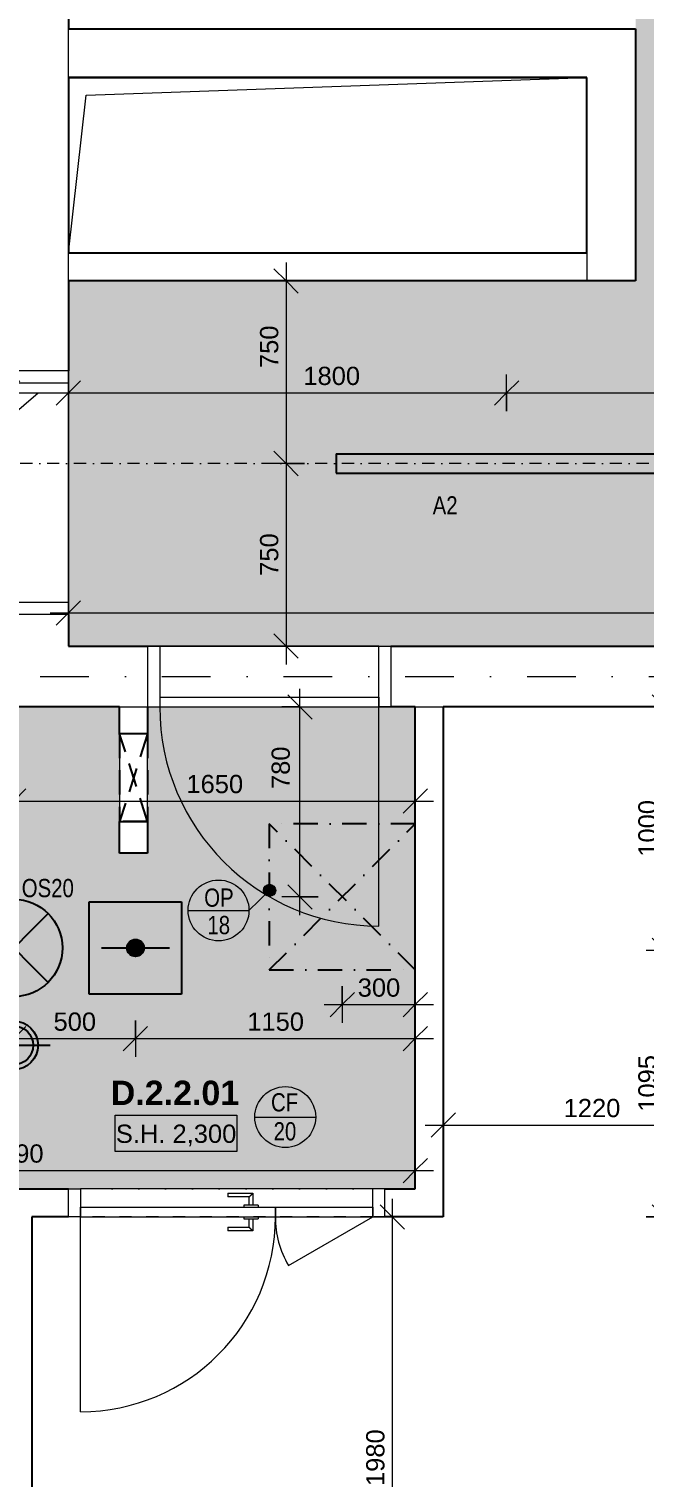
# Model space of a CAD drawing. Header units: millimetres. Extents: x -7570 to 42709, y -1655 to 71550.
# Drawn here: x 3986 to 6513, y 60742 to 66690 of the extents above; entities that cross this region are included whole.
import ezdxf

# ---------------------------------------------------------------- set-up
doc = ezdxf.new("R2010")
doc.units = ezdxf.units.MM
for name, pattern in [('ABMV_DashDot_2_2mm-S0_6mm', [110, 50, -30, 0, -30]), ('HA_Dash_3mm-S1mm', [150, 100, -50]), ('HA_DashDot_10mm-S3mm', [500, 200, -150, 0, -150]), ('HA_DashDot_2_2mm-S0_6mm', [110, 50, -30, 0, -30]), ('HA_DashDot_4mm-S1mm', [200, 100, -50, 0, -50])]:
    doc.linetypes.add(name, pattern=pattern)
for name, color, linetype, lineweight in [('A-____-____-DIMS', 9, 'Continuous', 5), ('A-____-____-DIMS-50', 9, 'Continuous', 5), ('A-AREA-____-IDEN', 9, 'Continuous', 9), ('A-CLNG-____-IDEN', 9, 'Continuous', 9), ('A-CLNG-____-PATT', 9, 'Continuous', 9), ('A-DETL-____-OTLN', 9, 'Continuous', 25), ('A-DETL-____-THIN', 9, 'Continuous', 9), ('A-DETL-GENF-OTLN', 9, 'Continuous', 9), ('A-DOOR-____-MCUT', 9, 'HA_DashDot_2_2mm-S0_6mm', 9), ('A-DOOR-____-OTLN', 9, 'Continuous', 9), ('A-DOOR-FRAM-OTLN', 9, 'Continuous', 9), ('A-FLOR-____-OTLN', 9, 'Continuous', 9), ('A-FLOR-____-OVHD', 9, 'HA_DashDot_4mm-S1mm', 25), ('A-GENM-____-IDEN', 9, 'Continuous', 9), ('A-GENM-____-MCUT', 9, 'HA_Dash_3mm-S1mm', 25), ('A-GENM-____-OTLN', 9, 'Continuous', 9), ('A-WALL-____-MCUT', 9, 'Continuous', 9), ('E-LITE-EQPM-IDEN', 9, 'Continuous', 9), ('E-LITE-EQPM-OTLN', 9, 'Continuous', 9), ('G-____-____-DIMS', 9, 'Continuous', 5), ('I-WALL-____-MCUT', 9, 'Continuous', 25), ('I-WALL-____-OTLN', 9, 'Continuous', 9), ('M-HVAC-CDFF-OTLN', 9, 'Continuous', 9), ('S-GRID-____-OTLN', 9, 'Continuous', 5)]:
    doc.layers.add(name, color=color, linetype=linetype, lineweight=lineweight)
doc.styles.add('Arial_1', font='arial.ttf', dxfattribs={"height": 75})
doc.styles.add('Arial_2', font='arial.ttf', dxfattribs={"width": 0.8, "height": 75})
doc.styles.add('Arial_B', font='arialbd.ttf', dxfattribs={"height": 100})
doc.dimstyles.new('Inner_Dimensions', dxfattribs={"dimscale": 304.8, "dimtxt": 76.519455, "dimasz": 0.328084, "dimexe": 0.246063, "dimexo": 0.0625, "dimgap": 0.032808, "dimtad": 1, "dimdec": 0, "dimzin": 0, "dimdsep": 46, "dimtxsty": 'Arial_1', "dimblk1": 'OBLIQUE', "dimblk2": 'OBLIQUE', "dimsah": 1, "dimcen": 0.09, "dimdle": 0.246063, "dimazin": 0, "dimtfac": 1, "dimtdec": 4, "dimtix": 1, "dimtmove": 2, "dimatfit": 3, "dimfxl": 0.246063, "dimfxlon": 1, "dimtvp": 1, "dimtolj": 1, "dimtzin": 0, "dimlwd": 9, "dimlwe": 9, "dimarcsym": 2})
doc.dimstyles.new('Inner_Dimensions_1', dxfattribs={"dimscale": 304.8, "dimtxt": 76.519455, "dimasz": 0.328084, "dimexe": 0.246063, "dimexo": 0.0625, "dimgap": 0.032808, "dimtad": 1, "dimdec": 0, "dimzin": 0, "dimdsep": 46, "dimtxsty": 'Arial_1', "dimblk1": 'OBLIQUE', "dimblk2": 'OBLIQUE', "dimsah": 1, "dimcen": 0.09, "dimdle": 0.246063, "dimazin": 0, "dimtfac": 1, "dimtdec": 4, "dimtix": 1, "dimtmove": 0, "dimatfit": 3, "dimfxl": 0.246063, "dimfxlon": 1, "dimtvp": 1, "dimtolj": 1, "dimtzin": 0, "dimlwd": 9, "dimlwe": 9, "dimarcsym": 2})
doc.dimstyles.new('Inner_Dimensions_2', dxfattribs={"dimscale": 304.8, "dimtxt": 76.519455, "dimasz": 0.328084, "dimexe": 0.246063, "dimexo": 0.0625, "dimgap": 0.032808, "dimtad": 1, "dimdec": 0, "dimzin": 0, "dimdsep": 46, "dimtxsty": 'Arial_1', "dimblk1": 'OBLIQUE', "dimblk2": 'OBLIQUE', "dimsah": 1, "dimcen": 0.09, "dimdle": 0.246063, "dimazin": 0, "dimtfac": 1, "dimtdec": 4, "dimtix": 1, "dimtmove": 1, "dimatfit": 3, "dimfxl": 0.246063, "dimfxlon": 1, "dimtvp": 1, "dimtolj": 1, "dimtzin": 0, "dimlwd": 9, "dimlwe": 9, "dimarcsym": 2})

# ---------------------------------------------------------------- blocks, each defined once
blk = doc.blocks.new('HA_DR_Single_Swing_Solid - In_BJ_900x2100_Vstup-2000314-DPS_D - 2NP')
at = {"layer": 'A-DOOR-____-MCUT'}
for p, q in [((-450, 125), (450, 125)), ((-450, -125), (450, -125))]:
    blk.add_line(p, q, dxfattribs=at)
at = {"layer": 'A-DOOR-____-OTLN'}
for p, q in [((-500, 125), (500, 125)), ((-450, -85), (-450, -125)), ((-450, -85), (450, -85)), ((450, -85), (450, -125)), ((-500, -125), (500, -125)), ((-450, -125), (450, -125))]:
    blk.add_line(p, q, dxfattribs=at)
at = {"layer": 'A-DOOR-____-OTLN', "lineweight": 5}
blk.add_line((450, -1025), (450, -125), dxfattribs=at)
blk.add_arc((450, -125), 900, 180, 270, dxfattribs=at)
at = {"layer": 'A-DOOR-FRAM-OTLN'}
for p, q in [((-450, 125), (-500, 125)), ((-500, 125), (-500, -125)), ((450, 125), (-450, 125)), ((-450, 125), (-450, -125)), ((450, -125), (450, 125)), ((450, 125), (500, 125)), ((500, 125), (500, -125)), ((-500, -125), (-450, -125)), ((500, -125), (450, -125))]:
    blk.add_line(p, q, dxfattribs=at)
blk = doc.blocks.new('HA_DR_Double_Swing_Solid - In_BJ_1200x2100_800-1652965-DPS_D - 2NP')
at = {"layer": 'A-DOOR-____-MCUT'}
for p, q in [((-600, 57.5), (600, 57.5)), ((-600, -57.5), (600, -57.5))]:
    blk.add_line(p, q, dxfattribs=at)
at = {"layer": 'A-DOOR-____-OTLN', "lineweight": 5}
for p, q in [((600, 857.5), (600, 57.5)), ((-253.6, 257.5), (-600, 57.5))]:
    blk.add_line(p, q, dxfattribs=at)
at = {"layer": 'A-DOOR-____-OTLN'}
for p, q in [((-70, 65.5), (-130, 65.5)), ((-130, 57.5), (-130, 65.5)), ((-107.5, 65.5), (-107.5, 115)), ((-107.5, 115), (-5, 115)), ((-92.5, 100), (-92.5, 65.5)), ((-5, 100), (-92.5, 100)), ((-70, 57.5), (-70, 65.5)), ((-5, 100), (-5, 115)), ((-200, 57.5), (-600, 57.5)), ((-600, 17.5), (-600, 57.5)), ((-200, 17.5), (-600, 17.5)), ((-200, 17.5), (-200, 57.5)), ((600, 57.5), (-200, 57.5)), ((-200, 57.5), (-200, 17.5)), ((600, 17.5), (-200, 17.5)), ((-130, 9.5), (-130, 17.5)), ((-130, 9.5), (-70, 9.5)), ((-107.5, -40), (-107.5, 9.5)), ((-92.5, 9.5), (-92.5, -25)), ((-70, 9.5), (-70, 17.5)), ((600, 57.5), (600, 17.5)), ((-5, -40), (-107.5, -40)), ((-92.5, -25), (-5, -25)), ((-5, -40), (-5, -25))]:
    blk.add_line(p, q, dxfattribs=at)
at = {"layer": 'A-DOOR-____-OTLN', "lineweight": 5}
for centre, radius, start, end in [((600, 57.5), 800, 90, 180), ((-600, 57.5), 400, 360, 30)]:
    blk.add_arc(centre, radius, start, end, dxfattribs=at)
at = {"layer": 'A-DOOR-____-OTLN'}
for points in [[(-107.5, 115), (-107.5, 115), (-107.4, 114.9), (-106.9, 114.4), (-106.5, 114), (-106.1, 113.6), (-105.6, 113.1), (-105.2, 112.7), (-104.6, 112.1), (-103.9, 111.4), (-103.3, 110.8), (-102.9, 110.4), (-102.4, 109.9), (-101.9, 109.4), (-101.5, 109), (-101, 108.5), (-100.5, 108), (-100, 107.5), (-99.5, 107), (-99, 106.5), (-98.5, 106), (-98.1, 105.6), (-97.6, 105.1), (-97.1, 104.6), (-96.7, 104.2), (-96.2, 103.7), (-95.8, 103.3), (-95.3, 102.8), (-94.8, 102.3), (-94.4, 101.9), (-93.9, 101.4), (-93.5, 101), (-93.1, 100.6), (-92.6, 100.1), (-92.5, 100), (-92.5, 100)], [(-92.5, -25), (-92.5, -25), (-92.6, -25.1), (-93.1, -25.6), (-93.5, -26), (-93.9, -26.4), (-94.4, -26.9), (-94.8, -27.3), (-95.4, -27.9), (-96.1, -28.6), (-96.7, -29.2), (-97.1, -29.6), (-97.6, -30.1), (-98.1, -30.6), (-98.5, -31), (-99, -31.5), (-99.5, -32), (-100, -32.5), (-100.5, -33), (-101, -33.5), (-101.5, -34), (-101.9, -34.4), (-102.4, -34.9), (-102.9, -35.4), (-103.3, -35.8), (-103.8, -36.3), (-104.2, -36.7), (-104.7, -37.2), (-105.2, -37.7), (-105.6, -38.1), (-106.1, -38.6), (-106.5, -39), (-106.9, -39.4), (-107.4, -39.9), (-107.5, -40), (-107.5, -40)]]:
    blk.add_open_spline(points, degree=3, knots=[0, 0, 0, 0, 0.083333, 0.125, 0.166667, 0.208333, 0.229167, 0.25, 0.291667, 0.333333, 0.354167, 0.375, 0.395833, 0.416667, 0.4375, 0.458333, 0.479167, 0.5, 0.520833, 0.541667, 0.5625, 0.583333, 0.604167, 0.625, 0.645833, 0.666667, 0.6875, 0.708333, 0.75, 0.770833, 0.791667, 0.833333, 0.875, 0.916667, 1, 1, 1, 1], dxfattribs=at)
at = {"layer": 'A-DOOR-FRAM-OTLN'}
for p, q in [((-650, 57.5), (-650, -57.5)), ((-600, 57.5), (-650, 57.5)), ((-600, 57.5), (-600, -57.5)), ((600, -57.5), (600, 57.5)), ((600, 57.5), (650, 57.5)), ((650, 57.5), (650, -57.5)), ((-650, -57.5), (-600, -57.5)), ((-600, -57.5), (600, -57.5)), ((650, -57.5), (600, -57.5))]:
    blk.add_line(p, q, dxfattribs=at)
blk = doc.blocks.new('HA_LF_GenericSymbol - OS20_chodby-1901335-DPS_D - 2NP')
at = {"layer": 'E-LITE-EQPM-OTLN', "color": 11, "lineweight": 25}
for p, q in [((141.4, 141.4), (-141.4, -141.4)), ((-141.4, 141.4), (141.4, -141.4))]:
    blk.add_line(p, q, dxfattribs=at)
blk.add_circle((0, 0), 200, dxfattribs=at)
blk = doc.blocks.new('HA_LF_GenericSymbol_Linear - svitidlo 1400x80-1756840-DPS_D - 2NP')
at = {"layer": 'E-LITE-EQPM-OTLN', "color": 11, "lineweight": 25}
for p, q in [((40, 700), (-40, 700)), ((-40, 700), (-40, -700)), ((40, 700), (40, -700)), ((40, -700), (-40, -700))]:
    blk.add_line(p, q, dxfattribs=at)
blk = doc.blocks.new('HA_VZT_GenericSymbol - Default-1902229-DPS_D - 2NP')
at = {"layer": 'M-HVAC-CDFF-OTLN', "color": 92, "lineweight": 25}
for p, q in [((0, 150), (0, -150)), ((-150, 0), (150, 0))]:
    blk.add_line(p, q, dxfattribs=at)
for radius in [100, 80]:
    blk.add_circle((0, 0), radius, dxfattribs=at)
blk = doc.blocks.new('HA_GM_Opening_Rectangle_WallBased - Default-1930727-DPS_D - 2NP')
at = {"layer": 'A-GENM-____-MCUT'}
for p, q in [((305, 57.5), (-55, -57.5)), ((-55, 57.5), (305, -57.5)), ((-55, 57.5), (-55, -57.5)), ((-55, 57.5), (305, 57.5)), ((305, 57.5), (305, -57.5)), ((-55, -57.5), (305, -57.5))]:
    blk.add_line(p, q, dxfattribs=at)
blk = doc.blocks.new('HA_GM_Shaft_Rectangle - Default-1943228-DPS_D - 2NP')
at = {"layer": 'A-DETL-GENF-OTLN'}
for p, q in [((72, -72), (2130, 0)), ((0, -720), (72, -72))]:
    blk.add_line(p, q, dxfattribs=at)
at = {"layer": 'A-GENM-____-OTLN'}
for p, q in [((0, -720), (0, 0)), ((0, 0), (2130, 0)), ((2130, 0), (2130, -720)), ((2130, -720), (0, -720))]:
    blk.add_line(p, q, dxfattribs=at)
blk = doc.blocks.new('DIMBLOCK5-DPS_D - 2NP')
at = {"layer": 'A-____-____-DIMS-50', "lineweight": 9}
for p, q in [((3898.3, 65270), (3898.3, 65120)), ((3898.3, 65195), (3898.3, 65270)), ((4148.2, 65270), (4148.2, 65120)), ((4148.2, 65195), (4148.2, 65270)), ((3898.3, 65195), (3848.3, 65145)), ((3898.3, 65195), (3948.3, 65245)), ((3898.3, 65195), (4148.2, 65195)), ((3905.6, 65094.4), (4023.3, 65195)), ((4148.2, 65195), (4098.2, 65145)), ((4148.2, 65195), (4198.2, 65245)), ((3855.6, 65094.4), (3905.6, 65094.4))]:
    blk.add_line(p, q, dxfattribs=at)
at = {"layer": 'A-____-____-DIMS-50', "color": 0, "lineweight": 9, "insert": (3682.6, 65132.9), "char_height": 75, "width": 207.662, "attachment_point": 1, "line_spacing_factor": 0.941778, "style": 'Arial_1'}
blk.add_mtext('250', dxfattribs=at)
blk = doc.blocks.new('_Oblique')
at = {"color": 0, "linetype": 'ByBlock', "lineweight": -2}
blk.add_line((-0.5, -0.5), (0.5, 0.5), dxfattribs=at)
blk = doc.blocks.new('DIMBLOCK6-DPS_D - 2NP')
at = {"layer": 'A-____-____-DIMS-50', "lineweight": 9}
for p, q in [((4148.2, 65270), (4148.2, 65120)), ((4148.2, 65195), (4148.2, 65270)), ((5948.2, 65120), (5948.2, 65270)), ((4148.2, 65195), (4098.2, 65145)), ((4148.2, 65195), (4198.2, 65245)), ((4148.2, 65195), (5948.2, 65195)), ((5948.2, 65195), (5898.2, 65145)), ((5948.2, 65195), (5998.2, 65245)), ((5948.2, 65195), (5948.2, 65120))]:
    blk.add_line(p, q, dxfattribs=at)
at = {"layer": 'A-____-____-DIMS-50', "color": 0, "lineweight": 9, "insert": (5113.3, 65302.3), "char_height": 75, "width": 276.883, "attachment_point": 1, "line_spacing_factor": 0.941778, "style": 'Arial_1'}
blk.add_mtext('1800', dxfattribs=at)
blk = doc.blocks.new('DIMBLOCK7-DPS_D - 2NP')
at = {"layer": 'A-____-____-DIMS-50', "lineweight": 9}
for p, q in [((5948.2, 65120), (5948.2, 65270)), ((9948.2, 65120), (9948.2, 65270)), ((5948.2, 65195), (5898.2, 65145)), ((5948.2, 65195), (5998.2, 65245)), ((5948.2, 65195), (9948.2, 65195)), ((5948.2, 65195), (5948.2, 65120)), ((9948.2, 65195), (9898.2, 65145)), ((9948.2, 65195), (9998.2, 65245)), ((9948.2, 65195), (9948.2, 65120))]:
    blk.add_line(p, q, dxfattribs=at)
at = {"layer": 'A-____-____-DIMS-50', "color": 0, "lineweight": 9, "insert": (7832.8, 65302.3), "char_height": 75, "width": 276.883, "attachment_point": 1, "line_spacing_factor": 0.941778, "style": 'Arial_1'}
blk.add_mtext('4000', dxfattribs=at)
blk = doc.blocks.new('DIMBLOCK34-DPS_D - 2NP')
at = {"layer": 'A-____-____-DIMS-50', "lineweight": 9}
for p, q in [((5478.8, 61884.9), (5478.8, 59829.9)), ((5553.8, 61809.9), (5403.8, 61809.9)), ((5478.8, 61809.9), (5428.8, 61859.9)), ((5478.8, 61809.9), (5528.8, 61759.9)), ((5478.8, 61809.9), (5553.8, 61809.9)), ((5478.8, 59829.9), (5428.8, 59879.9)), ((5553.8, 59829.9), (5403.8, 59829.9)), ((5478.8, 59829.9), (5528.8, 59779.9)), ((5478.8, 59829.9), (5553.8, 59829.9))]:
    blk.add_line(p, q, dxfattribs=at)
at = {"layer": 'A-____-____-DIMS-50', "color": 0, "lineweight": 9, "insert": (5371.4, 60704.5), "char_height": 75, "width": 276.883, "attachment_point": 1, "rotation": 90, "line_spacing_factor": 0.941778, "style": 'Arial_1'}
blk.add_mtext('1980', dxfattribs=at)
blk = doc.blocks.new('DIMBLOCK36-DPS_D - 2NP')
at = {"layer": 'A-____-____-DIMS-50', "lineweight": 9}
for p, q in [((5688.2, 62262.5), (5688.2, 62112.5)), ((5688.2, 62187.5), (5688.2, 62262.5)), ((5688.2, 62187.5), (5738.2, 62237.5)), ((6908.2, 62262.5), (6908.2, 62112.5)), ((6908.2, 62187.5), (6908.2, 62262.5)), ((6908.2, 62187.5), (6958.2, 62237.5)), ((5613.2, 62187.5), (6908.2, 62187.5)), ((5688.2, 62187.5), (5638.2, 62137.5)), ((6908.2, 62187.5), (6858.2, 62137.5))]:
    blk.add_line(p, q, dxfattribs=at)
at = {"layer": 'A-____-____-DIMS-50', "color": 0, "lineweight": 9, "insert": (6182.8, 62294.8), "char_height": 75, "width": 276.883, "attachment_point": 1, "line_spacing_factor": 0.941778, "style": 'Arial_1'}
blk.add_mtext('1220', dxfattribs=at)
blk = doc.blocks.new('DIMBLOCK40-DPS_D - 2NP')
at = {"layer": 'A-____-____-DIMS-50', "lineweight": 9}
for p, q in [((6597, 62904.9), (6547, 62954.9)), ((6672, 62904.9), (6522, 62904.9)), ((6597, 61734.9), (6597, 62904.9)), ((6597, 62904.9), (6647, 62854.9)), ((6597, 62904.9), (6672, 62904.9)), ((6522, 61809.9), (6672, 61809.9)), ((6597, 61809.9), (6522, 61809.9)), ((6597, 61809.9), (6547, 61859.9)), ((6597, 61809.9), (6647, 61759.9))]:
    blk.add_line(p, q, dxfattribs=at)
at = {"layer": 'A-____-____-DIMS-50', "color": 0, "lineweight": 9, "insert": (6489.6, 62242), "char_height": 75, "width": 276.883, "attachment_point": 1, "rotation": 90, "line_spacing_factor": 0.941778, "style": 'Arial_1'}
blk.add_mtext('1095', dxfattribs=at)
blk = doc.blocks.new('DIMBLOCK41-DPS_D - 2NP')
at = {"layer": 'A-____-____-DIMS-50', "lineweight": 9}
for p, q in [((6597, 63904.9), (6547, 63954.9)), ((6597, 62904.9), (6597, 63979.9)), ((6522, 63904.9), (6672, 63904.9)), ((6597, 63904.9), (6522, 63904.9)), ((6597, 63904.9), (6647, 63854.9)), ((6597, 62904.9), (6547, 62954.9)), ((6672, 62904.9), (6522, 62904.9)), ((6597, 62904.9), (6647, 62854.9)), ((6597, 62904.9), (6672, 62904.9))]:
    blk.add_line(p, q, dxfattribs=at)
at = {"layer": 'A-____-____-DIMS-50', "color": 0, "lineweight": 9, "insert": (6489.6, 63289.5), "char_height": 75, "width": 276.883, "attachment_point": 1, "rotation": 90, "line_spacing_factor": 0.941778, "style": 'Arial_1'}
blk.add_mtext('1000', dxfattribs=at)
blk = doc.blocks.new('DIMBLOCK87-DPS_D - 2NP')
at = {"layer": 'A-____-____-DIMS-50', "lineweight": 9}
for p, q in [((5042.6, 65729.9), (5042.6, 64904.9)), ((5042.6, 65654.9), (4992.6, 65704.9)), ((5117.6, 65654.9), (4967.6, 65654.9)), ((5042.6, 65654.9), (5092.6, 65604.9)), ((5042.6, 65654.9), (5117.6, 65654.9)), ((5117.6, 64904.9), (4967.6, 64904.9)), ((5042.6, 64904.9), (4992.6, 64954.9)), ((5042.6, 64904.9), (5092.6, 64854.9)), ((5042.6, 64904.9), (5117.6, 64904.9))]:
    blk.add_line(p, q, dxfattribs=at)
at = {"layer": 'A-____-____-DIMS-50', "color": 0, "lineweight": 9, "insert": (4935.2, 65296.9), "char_height": 75, "width": 207.662, "attachment_point": 1, "rotation": 90, "line_spacing_factor": 0.941778, "style": 'Arial_1'}
blk.add_mtext('750', dxfattribs=at)
blk = doc.blocks.new('DIMBLOCK88-DPS_D - 2NP')
at = {"layer": 'A-____-____-DIMS-50', "lineweight": 9}
for p, q in [((5117.6, 64904.9), (4967.6, 64904.9)), ((5042.6, 64904.9), (4992.6, 64954.9)), ((5042.6, 64904.9), (5042.6, 64079.9)), ((5042.6, 64904.9), (5092.6, 64854.9)), ((5042.6, 64904.9), (5117.6, 64904.9)), ((5042.6, 64154.9), (4992.6, 64204.9)), ((5117.6, 64154.9), (4967.6, 64154.9)), ((5042.6, 64154.9), (5092.6, 64104.9)), ((5042.6, 64154.9), (5117.6, 64154.9))]:
    blk.add_line(p, q, dxfattribs=at)
at = {"layer": 'A-____-____-DIMS-50', "color": 0, "lineweight": 9, "insert": (4935.2, 64443.4), "char_height": 75, "width": 207.662, "attachment_point": 1, "rotation": 90, "line_spacing_factor": 0.941778, "style": 'Arial_1'}
blk.add_mtext('750', dxfattribs=at)
blk = doc.blocks.new('DIMBLOCK118-DPS_D - 2NP')
at = {"layer": 'A-____-____-DIMS-50', "lineweight": 9}
for p, q in [((3923.2, 63443.4), (3923.2, 63593.4)), ((5573.2, 63593.4), (5573.2, 63443.4)), ((5573.2, 63518.4), (5573.2, 63593.4)), ((3923.2, 63518.4), (3973.2, 63568.4)), ((5573.2, 63518.4), (5623.2, 63568.4)), ((3923.2, 63518.4), (3873.2, 63468.4)), ((3923.2, 63518.4), (5648.2, 63518.4)), ((3923.2, 63518.4), (3923.2, 63443.4)), ((5573.2, 63518.4), (5523.2, 63468.4))]:
    blk.add_line(p, q, dxfattribs=at)
at = {"layer": 'A-____-____-DIMS-50', "color": 0, "lineweight": 9, "insert": (4632.8, 63625.8), "char_height": 75, "width": 276.883, "attachment_point": 1, "line_spacing_factor": 0.941778, "style": 'Arial_1'}
blk.add_mtext('1650', dxfattribs=at)
blk = doc.blocks.new('Spot Elevations - Generic-448778-DPS_D - 2NP')
at = {"layer": 'G-____-____-DIMS', "lineweight": 9}
for p, q in [((-5, 0), (-5, 3)), ((-5, 3), (5, 3)), ((5, 3), (5, 0)), ((5, 0), (-5, 0))]:
    blk.add_line(p, q, dxfattribs=at)
blk = doc.blocks.new('HA_Tag_Ceiling - Group _ Type Mark-1698111-DPS_D - 2NP')
at = {"layer": 'A-CLNG-____-IDEN'}
blk.add_line((-2.5, 0), (2.5, 0), dxfattribs=at)
blk.add_circle((0, 0), 2.5, dxfattribs=at)
blk = doc.blocks.new('DIMBLOCK134-DPS_D - 2NP')
at = {"layer": 'A-____-____-DIMS-50', "lineweight": 9}
for p, q in [((3923.2, 62617.4), (3923.2, 62467.4)), ((3923.2, 62542.4), (3923.2, 62617.4)), ((3923.2, 62542.4), (3973.2, 62592.4)), ((4423.2, 62617.4), (4423.2, 62467.4)), ((4423.2, 62542.4), (4423.2, 62617.4)), ((4423.2, 62542.4), (4473.2, 62592.4)), ((3848.2, 62542.4), (4423.2, 62542.4)), ((3923.2, 62542.4), (3873.2, 62492.4)), ((4423.2, 62542.4), (4373.2, 62492.4))]:
    blk.add_line(p, q, dxfattribs=at)
at = {"layer": 'A-____-____-DIMS-50', "color": 0, "lineweight": 9, "insert": (4086.7, 62649.7), "char_height": 75, "width": 207.662, "attachment_point": 1, "line_spacing_factor": 0.941778, "style": 'Arial_1'}
blk.add_mtext('500', dxfattribs=at)
blk = doc.blocks.new('DIMBLOCK135-DPS_D - 2NP')
at = {"layer": 'A-____-____-DIMS-50', "lineweight": 9}
for p, q in [((4423.2, 62617.4), (4423.2, 62467.4)), ((4423.2, 62542.4), (4423.2, 62617.4)), ((4423.2, 62542.4), (4473.2, 62592.4)), ((5573.2, 62617.4), (5573.2, 62467.4)), ((5573.2, 62542.4), (5573.2, 62617.4)), ((5573.2, 62542.4), (5623.2, 62592.4)), ((4423.2, 62542.4), (4373.2, 62492.4)), ((4423.2, 62542.4), (5648.2, 62542.4)), ((5573.2, 62542.4), (5523.2, 62492.4))]:
    blk.add_line(p, q, dxfattribs=at)
at = {"layer": 'A-____-____-DIMS-50', "color": 0, "lineweight": 9, "insert": (4882.8, 62649.7), "char_height": 75, "width": 276.883, "attachment_point": 1, "line_spacing_factor": 0.941778, "style": 'Arial_1'}
blk.add_mtext('1150', dxfattribs=at)
blk = doc.blocks.new('DIMBLOCK144-DPS_D - 2NP')
at = {"layer": 'A-____-____-DIMS-50', "lineweight": 9}
for p, q in [((5099.4, 63904.9), (5049.4, 63954.9)), ((5099.4, 63049.8), (5099.4, 63979.9)), ((5024.4, 63904.9), (5174.4, 63904.9)), ((5099.4, 63904.9), (5024.4, 63904.9)), ((5099.4, 63904.9), (5149.4, 63854.9)), ((5099.4, 63124.8), (5049.4, 63174.8)), ((5174.4, 63124.8), (5024.4, 63124.8)), ((5099.4, 63124.8), (5149.4, 63074.8)), ((5099.4, 63124.8), (5174.4, 63124.8))]:
    blk.add_line(p, q, dxfattribs=at)
at = {"layer": 'A-____-____-DIMS-50', "color": 0, "lineweight": 9, "insert": (4982.7, 63567.6), "char_height": 75, "width": 207.662, "attachment_point": 1, "rotation": 90, "line_spacing_factor": 0.941778, "style": 'Arial_1'}
blk.add_mtext('780', dxfattribs=at)
blk = doc.blocks.new('DIMBLOCK145-DPS_D - 2NP')
at = {"layer": 'A-____-____-DIMS-50', "lineweight": 9}
for p, q in [((5273.2, 62757.4), (5273.2, 62607.4)), ((5273.2, 62682.4), (5273.2, 62757.4)), ((5573.2, 62757.4), (5573.2, 62607.4)), ((5573.2, 62682.4), (5573.2, 62757.4)), ((5273.2, 62682.4), (5323.2, 62732.4)), ((5573.2, 62682.4), (5623.2, 62732.4)), ((5198.2, 62682.4), (5648.2, 62682.4)), ((5273.2, 62682.4), (5223.2, 62632.4)), ((5573.2, 62682.4), (5523.2, 62632.4))]:
    blk.add_line(p, q, dxfattribs=at)
at = {"layer": 'A-____-____-DIMS-50', "color": 0, "lineweight": 9, "insert": (5336.7, 62789.7), "char_height": 75, "width": 207.662, "attachment_point": 1, "line_spacing_factor": 0.941778, "style": 'Arial_1'}
blk.add_mtext('300', dxfattribs=at)
blk = doc.blocks.new('HA_TAG_GM_Products - Generic-588599-DPS_D - 2NP')
at = {"layer": 'A-GENM-____-IDEN'}
blk.add_line((-2.5, 0), (2.5, 0), dxfattribs=at)
blk.add_circle((0, 0), 2.5, dxfattribs=at)
blk = doc.blocks.new('DIMBLOCK176-DPS_D - 2NP')
at = {"layer": 'A-____-____-DIMS-50', "lineweight": 9}
for p, q in [((4148.2, 64366.2), (4148.2, 64216.2)), ((4148.2, 64291.2), (4148.2, 64366.2)), ((12218.2, 64366.2), (12218.2, 64216.2)), ((12218.2, 64291.2), (12218.2, 64366.2)), ((4148.2, 64291.2), (4198.2, 64341.2)), ((12218.2, 64291.2), (12268.2, 64341.2)), ((4073.2, 64291.2), (12293.2, 64291.2)), ((4148.2, 64291.2), (4098.2, 64241.2)), ((12218.2, 64291.2), (12168.2, 64241.2))]:
    blk.add_line(p, q, dxfattribs=at)
at = {"layer": 'A-____-____-DIMS-50', "color": 0, "lineweight": 9, "insert": (8067.8, 64398.6), "char_height": 75, "width": 276.883, "attachment_point": 1, "line_spacing_factor": 0.941778, "style": 'Arial_1'}
blk.add_mtext('8070', dxfattribs=at)
blk = doc.blocks.new('DIMBLOCK185-DPS_D - 2NP')
at = {"layer": 'A-____-____-DIMS-50', "lineweight": 9}
for p, q in [((2283.2, 62075.6), (2283.2, 61925.6)), ((2283.2, 62000.6), (2283.2, 62075.6)), ((2283.2, 62000.6), (2333.2, 62050.6)), ((5573.2, 62075.6), (5573.2, 61925.6)), ((5573.2, 62000.6), (5573.2, 62075.6)), ((5573.2, 62000.6), (5623.2, 62050.6)), ((2208.2, 62000.6), (5648.2, 62000.6)), ((2283.2, 62000.6), (2233.2, 61950.6)), ((5573.2, 62000.6), (5523.2, 61950.6))]:
    blk.add_line(p, q, dxfattribs=at)
at = {"layer": 'A-____-____-DIMS-50', "color": 0, "lineweight": 9, "insert": (3812.8, 62108), "char_height": 75, "width": 276.883, "attachment_point": 1, "line_spacing_factor": 0.941778, "style": 'Arial_1'}
blk.add_mtext('3290', dxfattribs=at)

msp = doc.modelspace()

# ---------------------------------------------------------------- hatches: boundary and pattern name
at = {"layer": 'A-CLNG-____-PATT', "lineweight": 5}
msp.add_hatch(color=256, dxfattribs=at).paths.add_polyline_path([(4473.2, 64154.9), (12218.2, 64154.9), (12218.2, 65654.9), (8278.2, 65654.9), (8278.2, 68729.9), (6478.2, 68729.9), (6478.2, 65654.9), (4148.2, 65654.9), (4148.2, 64154.9), (4358.2, 64154.9)])
h = msp.add_hatch(color=256, dxfattribs=at)
h.paths.add_polyline_path([(2418.2, 61924.9), (5573.2, 61924.9), (5573.2, 63904.9), (4473.2, 63904.9), (4473.2, 63304.9), (4358.2, 63304.9), (4358.2, 63904.9), (3128.2, 63904.9), (3128.2, 63254.9), (3013.2, 63254.9), (3013.2, 63904.9), (2283.2, 63904.9), (2283.2, 61924.9), (2368.2, 61924.9)])
h.paths.add_polyline_path([(4423.2, 62879.9), (4414.1, 62881.1), (4405.7, 62884.6), (4398.5, 62890.2), (4392.9, 62897.4), (4389.4, 62905.8), (4388.2, 62914.9), (4389.4, 62924), (4392.9, 62932.4), (4398.5, 62939.7), (4405.7, 62945.2), (4414.1, 62948.7), (4423.2, 62949.9), (4432.3, 62948.7), (4440.7, 62945.2), (4448, 62939.7), (4453.5, 62932.4), (4457, 62924), (4458.2, 62914.9), (4457, 62905.8), (4453.5, 62897.4), (4448, 62890.2), (4440.7, 62884.6), (4432.3, 62881.1)])
at = {"layer": 'A-DETL-GENF-OTLN'}
msp.add_hatch(color=1, dxfattribs=at).paths.add_polyline_path([(4423.2, 62879.9), (4432.3, 62881.1), (4440.7, 62884.6), (4448, 62890.2), (4453.5, 62897.4), (4457, 62905.8), (4458.2, 62914.9), (4457, 62924), (4453.5, 62932.4), (4448, 62939.7), (4440.7, 62945.2), (4432.3, 62948.7), (4423.2, 62949.9), (4414.1, 62948.7), (4405.7, 62945.2), (4398.5, 62939.7), (4392.9, 62932.4), (4389.4, 62924), (4388.2, 62914.9), (4389.4, 62905.8), (4392.9, 62897.4), (4398.5, 62890.2), (4405.7, 62884.6), (4414.1, 62881.1)])
at = {"layer": 'A-GENM-____-IDEN'}
h = msp.add_hatch(color=256, dxfattribs=at)
edge = h.paths.add_edge_path()
edge.add_arc((4974.6, 63151.4), 25, 0, 360)

# ---------------------------------------------------------------- linework, layer by layer
at = {"layer": 'A-DETL-____-OTLN', "linetype": 'ABMV_DashDot_2_2mm-S0_6mm', "lineweight": 5}
msp.add_line((18313.2, 64904.9), (-1586.8, 64904.9), dxfattribs=at)
at = {"layer": 'A-DETL-____-OTLN'}
for p, q in [((4233.2, 63104.9), (4613.2, 63104.9)), ((4233.2, 62724.9), (4233.2, 63104.9)), ((4613.2, 63104.9), (4613.2, 62724.9)), ((4423.2, 62879.9), (4423.2, 62949.9)), ((4283.2, 62914.9), (4563.2, 62914.9)), ((4613.2, 62724.9), (4233.2, 62724.9))]:
    msp.add_line(p, q, dxfattribs=at)
msp.add_circle((4423.2, 62914.9), 35, dxfattribs=at)
at = {"layer": 'A-DETL-____-THIN'}
for start, end in [(0, 180), (180, 0)]:
    msp.add_arc((4423.2, 62914.9), 35, start, end, dxfattribs=at)
at = {"layer": 'A-FLOR-____-OTLN'}
for q in [(4148.3, 66489.4), (4148.3, 65769.9), (6278.2, 66489.4)]:
    msp.add_line((4148.3, 66489.4), q, dxfattribs=at)
at = {"layer": 'A-FLOR-____-OVHD'}
for p, q in [((5573.2, 63424.8), (4973.2, 63424.8)), ((4973.2, 63424.8), (4973.2, 62824.8)), ((5573.2, 62824.8), (4973.2, 63424.8)), ((4973.2, 62824.8), (5573.2, 63424.8)), ((5573.2, 62824.8), (5573.2, 63424.8)), ((4973.2, 62824.8), (5573.2, 62824.8))]:
    msp.add_line(p, q, dxfattribs=at)
at = {"layer": 'A-GENM-____-IDEN'}
msp.add_line((4974.6, 63151.4), (4889.8, 63069), dxfattribs=at)
msp.add_circle((4974.6, 63151.4), 25, dxfattribs=at)
at = {"layer": 'A-WALL-____-MCUT'}
for p, q in [((4148.2, 66489.9), (4148.2, 66689.9)), ((4148.2, 65654.9), (4148.2, 65769.9)), ((6278.2, 65769.9), (6278.2, 65654.9)), ((4358.2, 63904.9), (4473.2, 63904.9)), ((5573.2, 63904.9), (5688.2, 63904.9))]:
    msp.add_line(p, q, dxfattribs=at)
at = {"layer": 'I-WALL-____-MCUT'}
for p, q in [((4148.2, 68729.9), (4148.2, 66689.9)), ((4148.2, 66689.9), (6478.2, 66689.9)), ((6478.2, 66689.9), (6478.2, 65654.9)), ((6278.2, 66489.9), (4148.2, 66489.9)), ((4148.2, 66489.9), (4148.2, 65769.9)), ((6278.2, 65769.9), (6278.2, 66489.9)), ((4148.2, 65769.9), (6278.2, 65769.9)), ((4148.2, 65654.9), (4148.2, 65284.9)), ((6478.2, 65654.9), (4148.2, 65654.9)), ((4148.2, 64284.9), (4148.2, 64154.9)), ((4148.2, 64154.9), (4473.2, 64154.9)), ((5473.2, 64154.9), (11023.2, 64154.9)), ((4358.2, 63904.9), (3128.2, 63904.9)), ((4358.2, 63794.8), (4358.2, 63904.9)), ((4473.2, 63904.9), (4473.2, 63794.8)), ((5573.2, 63904.9), (5473.2, 63904.9)), ((5573.2, 61924.9), (5573.2, 63904.9)), ((7423.2, 63904.9), (5688.2, 63904.9)), ((5688.2, 63904.9), (5688.2, 61809.9)), ((4473.2, 63794.8), (4358.2, 63794.8)), ((4358.2, 63304.9), (4358.2, 63434.8)), ((4358.2, 63434.8), (4473.2, 63434.8)), ((4473.2, 63434.8), (4473.2, 63304.9)), ((4473.2, 63304.9), (4358.2, 63304.9)), ((3268.2, 61924.9), (4148.2, 61924.9)), ((5448.2, 61924.9), (5573.2, 61924.9)), ((4148.2, 61809.9), (3998.2, 61809.9)), ((3998.2, 61809.9), (3998.2, 57839.9)), ((5688.2, 61809.9), (5448.2, 61809.9))]:
    msp.add_line(p, q, dxfattribs=at)
at = {"layer": 'I-WALL-____-OTLN'}
for p, q in [((4358.2, 63794.8), (4358.2, 63434.8)), ((4473.2, 63434.8), (4473.2, 63794.8))]:
    msp.add_line(p, q, dxfattribs=at)
at = {"layer": 'S-GRID-____-OTLN', "linetype": 'HA_DashDot_10mm-S3mm', "lineweight": 9}
msp.add_line((-5970.1, 64029.9), (21709.3, 64029.9), dxfattribs=at)

# ---------------------------------------------------------------- block references
at = {"layer": 'A-CLNG-____-IDEN', "xscale": 49.99999999999998, "yscale": 49.99999999999998, "zscale": 49.99999999999998}
msp.add_blockref('HA_Tag_Ceiling - Group _ Type Mark-1698111-DPS_D - 2NP', (5038.9, 62220.1), dxfattribs=at)
at = {"layer": 'A-DOOR-____-OTLN'}
for name, p, rotation in [('HA_DR_Single_Swing_Solid - In_BJ_900x2100_Vstup-2000314-DPS_D - 2NP', (4023.2, 64784.9), 270.0000000000001), ('HA_DR_Double_Swing_Solid - In_BJ_1200x2100_800-1652965-DPS_D - 2NP', (4798.2, 61867.4), 180)]:
    msp.add_blockref(name, p, dxfattribs=dict(at, rotation=rotation))
msp.add_blockref('HA_DR_Single_Swing_Solid - In_BJ_900x2100_Vstup-2000314-DPS_D - 2NP', (4973.2, 64029.9), dxfattribs=at)
at = {"layer": 'A-GENM-____-IDEN', "xscale": 49.99999999999998, "yscale": 49.99999999999998, "zscale": 49.99999999999998}
msp.add_blockref('HA_TAG_GM_Products - Generic-588599-DPS_D - 2NP', (4764.8, 63069), dxfattribs=at)
at = {"layer": 'A-GENM-____-OTLN', "lineweight": 5}
msp.add_blockref('HA_GM_Shaft_Rectangle - Default-1943228-DPS_D - 2NP', (4148.2, 66489.9), dxfattribs=at)
at = {"layer": 'A-GENM-____-OTLN', "rotation": 269.9999999999999}
msp.add_blockref('HA_GM_Opening_Rectangle_WallBased - Default-1930727-DPS_D - 2NP', (4415.7, 63739.8), dxfattribs=at)
at = {"layer": 'E-LITE-EQPM-OTLN', "color": 11, "lineweight": 25, "rotation": 89.9999999999999}
msp.add_blockref('HA_LF_GenericSymbol_Linear - svitidlo 1400x80-1756840-DPS_D - 2NP', (5948.2, 64904.9), dxfattribs=at)
at = {"layer": 'E-LITE-EQPM-OTLN', "color": 11, "lineweight": 25}
msp.add_blockref('HA_LF_GenericSymbol - OS20_chodby-1901335-DPS_D - 2NP', (3923.2, 62914.9), dxfattribs=at)
at = {"layer": 'G-____-____-DIMS', "lineweight": 9, "xscale": 49.99999999999998, "yscale": 49.99999999999998, "zscale": 49.99999999999998}
msp.add_blockref('Spot Elevations - Generic-448778-DPS_D - 2NP', (4589.7, 62078.3), dxfattribs=at)
at = {"layer": 'M-HVAC-CDFF-OTLN', "color": 92, "lineweight": 25}
msp.add_blockref('HA_VZT_GenericSymbol - Default-1902229-DPS_D - 2NP', (3923.2, 62514.9), dxfattribs=at)

# ---------------------------------------------------------------- texts
at = {"layer": 'A-AREA-____-IDEN', "lineweight": 5, "insert": (4321.7, 62369.7), "char_height": 100, "width": 653.375, "attachment_point": 1, "style": 'Arial_B'}
msp.add_mtext('D.2.2.01', dxfattribs=at)
at = {"layer": 'A-CLNG-____-IDEN', "lineweight": 5, "char_height": 75, "attachment_point": 1, "style": 'Arial_2'}
for s, insert, width in [('CF', (4980.4, 62318.2), 137.89), ('20', (4991, 62199.2), 115.443)]:
    msp.add_mtext(s, dxfattribs=dict(at, insert=insert, width=width))
at = {"layer": 'A-GENM-____-IDEN', "lineweight": 5, "char_height": 75, "attachment_point": 1, "style": 'Arial_2'}
for s, insert, width in [('OP', (4705.8, 63159.1), 147.51), ('18', (4719, 63046.4), 115.443)]:
    msp.add_mtext(s, dxfattribs=dict(at, insert=insert, width=width))
at = {"layer": 'E-LITE-EQPM-IDEN', "lineweight": 5, "char_height": 75, "attachment_point": 1, "style": 'Arial_2'}
for s, insert, width in [('A2', (5644.6, 64770.5), 125.063), ('OS20', (3956, 63198.4), 262.953)]:
    msp.add_mtext(s, dxfattribs=dict(at, insert=insert, width=width))
at = {"layer": 'G-____-____-DIMS', "lineweight": 9, "insert": (4342.9, 62189.2), "char_height": 75, "width": 592.246, "attachment_point": 1, "line_spacing_factor": 0.941778, "style": 'Arial_1'}
msp.add_mtext('S.H. 2,300', dxfattribs=at)

# ---------------------------------------------------------------- dimensions: what is measured, and where the dimension line sits
at = {"layer": 'A-____-____-DIMS', "lineweight": 9}
for base, p1, p2, override, picture, middle in [((5042.6, 64904.9), (5117.6, 65654.9), (5117.6, 64904.9), {"dimpost": '<>', "dimfxl": 750}, 'DIMBLOCK87-DPS_D - 2NP', (4985.2, 65400.7)), ((5099.4, 63904.9), (5174.4, 63124.8), (5024.4, 63904.9), {"dimpost": '<>', "dimfxl": 794.403112}, 'DIMBLOCK144-DPS_D - 2NP', (5032.7, 63671.5))]:
    dim = msp.add_linear_dim(base=base, p1=p1, p2=p2, angle=90, dimstyle='Inner_Dimensions', override=override, dxfattribs=at)
    dim.commit()
    dim.dimension.update_dxf_attribs({"geometry": picture, "text_midpoint": middle, "dimtype": 160, "text_rotation": 90})
for base, p1, p2, dimstyle, override, picture, middle in [((4148.2, 65195), (3898.3, 65270), (4148.2, 65270), 'Inner_Dimensions_2', {"dimpost": '<>', "dimfxl": 249.882059}, 'DIMBLOCK5-DPS_D - 2NP', (3786.4, 65082.9)), ((5948.2, 65195), (4148.2, 65270), (5948.2, 65120), 'Inner_Dimensions', {"dimpost": '<>', "dimfxl": 1806.239187}, 'DIMBLOCK6-DPS_D - 2NP', (5251.7, 65252.3))]:
    dim = msp.add_linear_dim(base=base, p1=p1, p2=p2, dimstyle=dimstyle, override=override, dxfattribs=at)
    dim.commit()
    dim.dimension.update_dxf_attribs({"geometry": picture, "text_midpoint": middle, "dimtype": 160})
for base, p1, p2, override, picture, middle in [((9948.2, 65195), (5948.2, 65120), (9948.2, 65120), {"dimpost": '<>', "dimfxl": 4000}, 'DIMBLOCK7-DPS_D - 2NP', (7948.2, 65243.3)), ((12218.2, 64291.2), (4148.2, 64366.2), (12218.2, 64366.2), {"dimpost": '<>', "dimfxl": 8070}, 'DIMBLOCK176-DPS_D - 2NP', (8183.2, 64339.5)), ((5573.2, 63518.4), (3923.2, 63443.4), (5573.2, 63593.4), {"dimpost": '<>', "dimfxl": 1656.804153}, 'DIMBLOCK118-DPS_D - 2NP', (4748.2, 63566.7)), ((5573.2, 62682.4), (5273.2, 62757.4), (5573.2, 62757.4), {"dimpost": '<>', "dimfxl": 300}, 'DIMBLOCK145-DPS_D - 2NP', (5423.2, 62730.7)), ((4423.2, 62542.4), (3923.2, 62617.4), (4423.2, 62617.4), {"dimpost": '<>', "dimfxl": 499.999247}, 'DIMBLOCK134-DPS_D - 2NP', (4173.2, 62590.7)), ((5573.2, 62542.4), (4423.2, 62617.4), (5573.2, 62617.4), {"dimpost": '<>', "dimfxl": 1150.000753}, 'DIMBLOCK135-DPS_D - 2NP', (4998.2, 62590.7)), ((6908.2, 62187.5), (5688.2, 62262.5), (6908.2, 62262.5), {"dimpost": '<>', "dimfxl": 1220}, 'DIMBLOCK36-DPS_D - 2NP', (6298.2, 62235.7)), ((5573.2, 62000.6), (2283.2, 62075.6), (5573.2, 62075.6), {"dimpost": '<>', "dimfxl": 3290}, 'DIMBLOCK185-DPS_D - 2NP', (3928.2, 62048.9))]:
    dim = msp.add_linear_dim(base=base, p1=p1, p2=p2, dimstyle='Inner_Dimensions_1', override=override, dxfattribs=at)
    dim.commit()
    dim.dimension.update_dxf_attribs({"geometry": picture, "text_midpoint": middle})
for base, p1, p2, override, picture, middle in [((5042.6, 64154.9), (5117.6, 64904.9), (5117.6, 64154.9), {"dimpost": '<>', "dimfxl": 750}, 'DIMBLOCK88-DPS_D - 2NP', (4994.3, 64529.9)), ((6597, 63904.9), (6672, 62904.9), (6522, 63904.9), {"dimpost": '<>', "dimfxl": 1011.187421}, 'DIMBLOCK41-DPS_D - 2NP', (6548.7, 63404.9)), ((6597, 62904.9), (6522, 61809.9), (6672, 62904.9), {"dimpost": '<>', "dimfxl": 1105.229897}, 'DIMBLOCK40-DPS_D - 2NP', (6548.7, 62357.4)), ((5478.8, 59829.9), (5553.8, 61809.9), (5553.8, 59829.9), {"dimpost": '<>', "dimfxl": 1979.99629}, 'DIMBLOCK34-DPS_D - 2NP', (5430.5, 60819.9))]:
    dim = msp.add_linear_dim(base=base, p1=p1, p2=p2, angle=90, dimstyle='Inner_Dimensions_1', override=override, dxfattribs=at)
    dim.commit()
    dim.dimension.update_dxf_attribs({"geometry": picture, "text_midpoint": middle})

doc.saveas('drawing.dxf')
